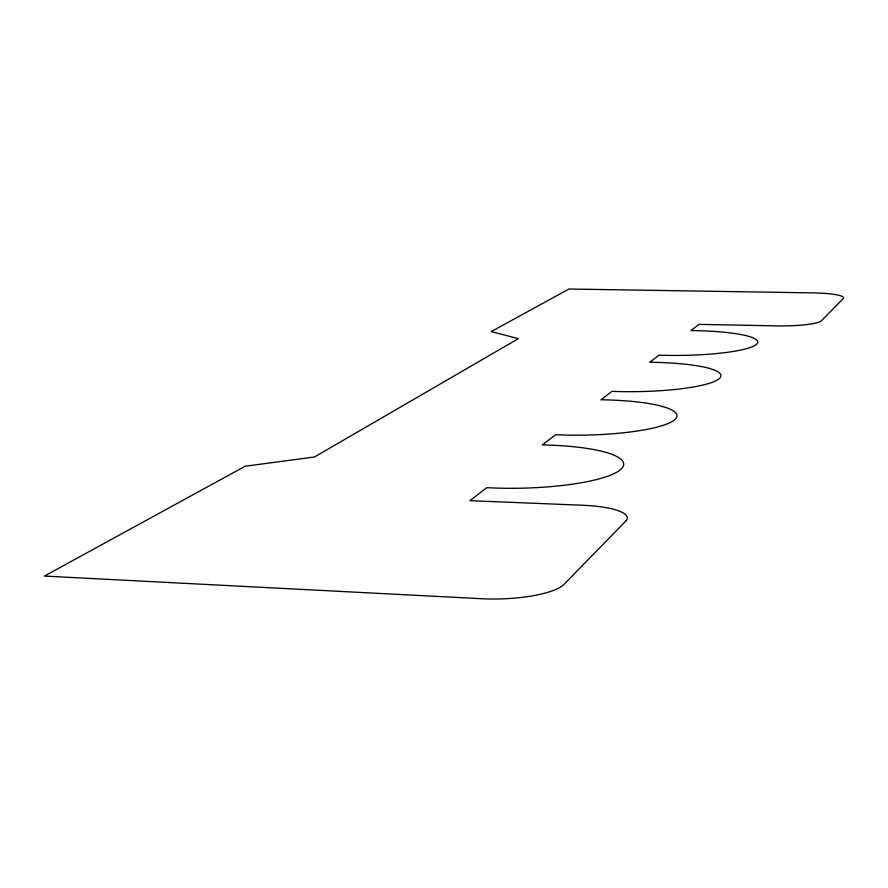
<?xml version="1.0" encoding="UTF-8"?>
<svg xmlns="http://www.w3.org/2000/svg" width="888" height="888" viewBox="0 0 888 888"><rect width="100%" height="100%" fill="white"/><g stroke="black" fill="none" stroke-linecap="round" stroke-linejoin="round"><path stroke-width="1.33" d="M625.685 521.212L564.069 584.282A66.167 17.305 -1.6 0 1 481.074 598.69L44.4 576.079L245.121 466.244L314.541 456.954L518.37 338.65L491.208 331.579L568.975 289.022L812.62 292.874A36.386 5.15 -0.3 0 1 843.256 298.512L821.555 320.712A38.695 5.85 -0.4 0 1 776.822 325.885L699.034 324.364L690.964 330.58A77.167 12.41 -0.7 0 1 756.088 344.666A77.167 12.41 -0.7 0 1 658.996 355.178L649.805 362.249A83.849 14.696 -0.9 0 1 718.725 379.087A83.849 14.696 -0.9 0 1 611.999 391.342L601.054 399.767A91.853 17.66 -1.1 0 1 674.103 420.202A91.853 17.66 -1.1 0 1 555.644 434.709L542.39 444.91A101.621 21.601 -1.4 0 1 619.857 470.174A101.621 21.601 -1.4 0 1 486.835 487.656L469.907 500.688L582.384 505.239A59.54 14.03 -1.2 0 1 625.685 521.212"/></g></svg>
